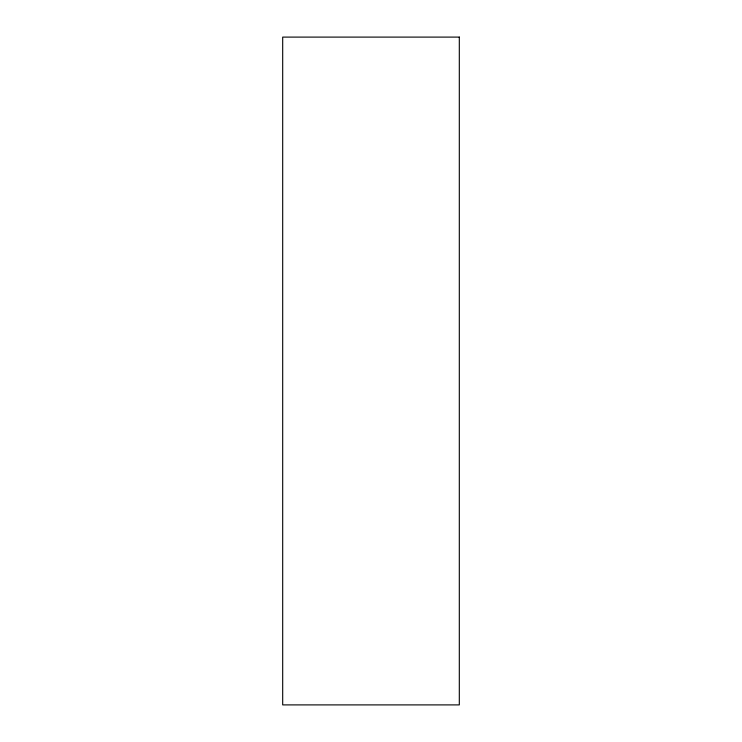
<?xml version="1.0" encoding="UTF-8"?>
<svg xmlns="http://www.w3.org/2000/svg" width="742" height="742" viewBox="0 0 742 742"><rect width="100%" height="100%" fill="white"/><g stroke="black" fill="none" stroke-linecap="round" stroke-linejoin="round"><path stroke-width="1.11" d="M459.307 37.1L282.693 37.1L282.693 704.9L459.307 704.9L459.307 37.1"/></g></svg>
